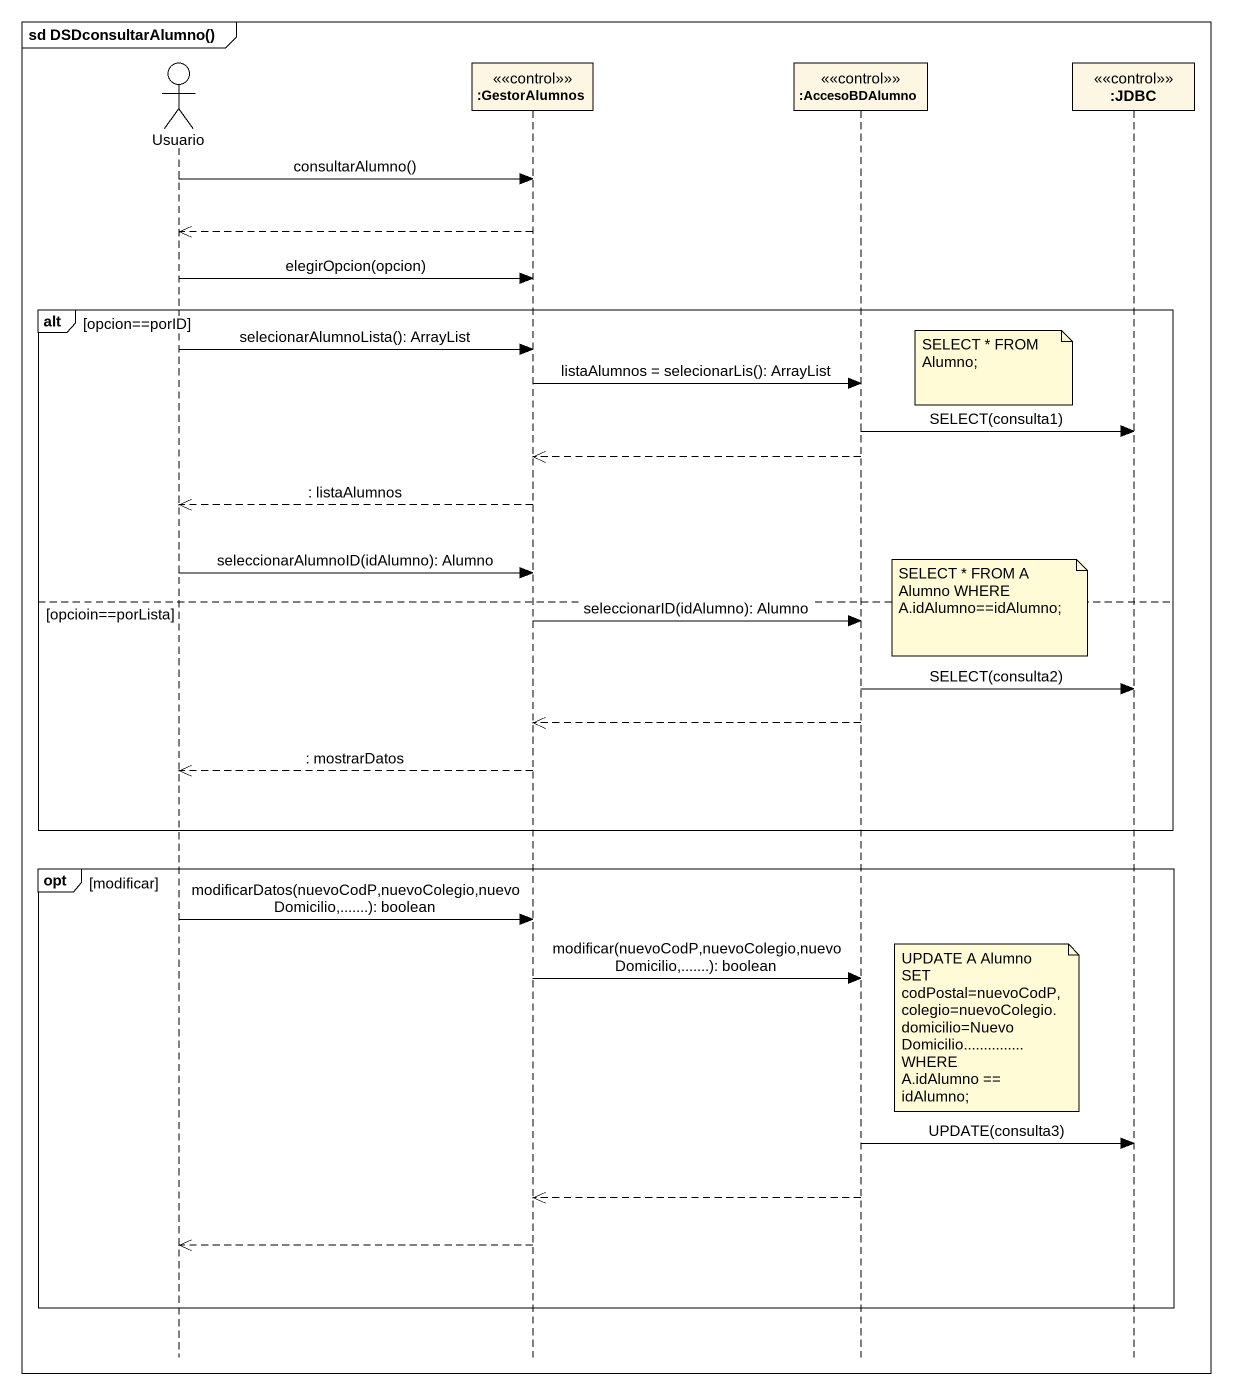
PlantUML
@startuml
mainframe sd DSDconsultarAlumno()
hide footbox
actor Usuario
participant ":GestorAlumnos" as GestorAlumnos <<control>>
participant ":AccesoBDAlumno" as AccesoBDAlumno <<control>>
participant ":JDBC" as JDBC <<control>>

Usuario -> GestorAlumnos : consultarAlumno()
GestorAlumnos -->> Usuario
Usuario -> GestorAlumnos : elegirOpcion(opcion)
alt opcion==porID
  Usuario -> GestorAlumnos : selecionarAlumnoLista(): ArrayList
  note right of AccesoBDAlumno : SELECT * FROM Alumno;
  GestorAlumnos -> AccesoBDAlumno : listaAlumnos = selecionarLis(): ArrayList
  AccesoBDAlumno -> JDBC : SELECT(consulta1)
  AccesoBDAlumno -->> GestorAlumnos
  GestorAlumnos -->> Usuario : : listaAlumnos
  Usuario -> GestorAlumnos : seleccionarAlumnoID(idAlumno): Alumno
else opcioin==porLista
  note right of AccesoBDAlumno : SELECT * FROM A Alumno WHERE A.idAlumno==idAlumno;
  GestorAlumnos -> AccesoBDAlumno : seleccionarID(idAlumno): Alumno
  AccesoBDAlumno -> JDBC : SELECT(consulta2)
  AccesoBDAlumno -->> GestorAlumnos
  GestorAlumnos -->> Usuario : : mostrarDatos
end
opt modificar
  Usuario -> GestorAlumnos : modificarDatos(nuevoCodP,nuevoColegio,nuevoDomicilio,.......): boolean
  GestorAlumnos -> AccesoBDAlumno : modificar(nuevoCodP,nuevoColegio,nuevoDomicilio,.......): boolean
  note right of AccesoBDAlumno
    UPDATE A Alumno SET codPostal=nuevoCodP,
    colegio=nuevoColegio. domicilio=NuevoDomicilio...............WHERE
    A.idAlumno == idAlumno;
  end note
  AccesoBDAlumno -> JDBC : UPDATE(consulta3)
  AccesoBDAlumno -->> GestorAlumnos
  GestorAlumnos -->> Usuario
end
@enduml
